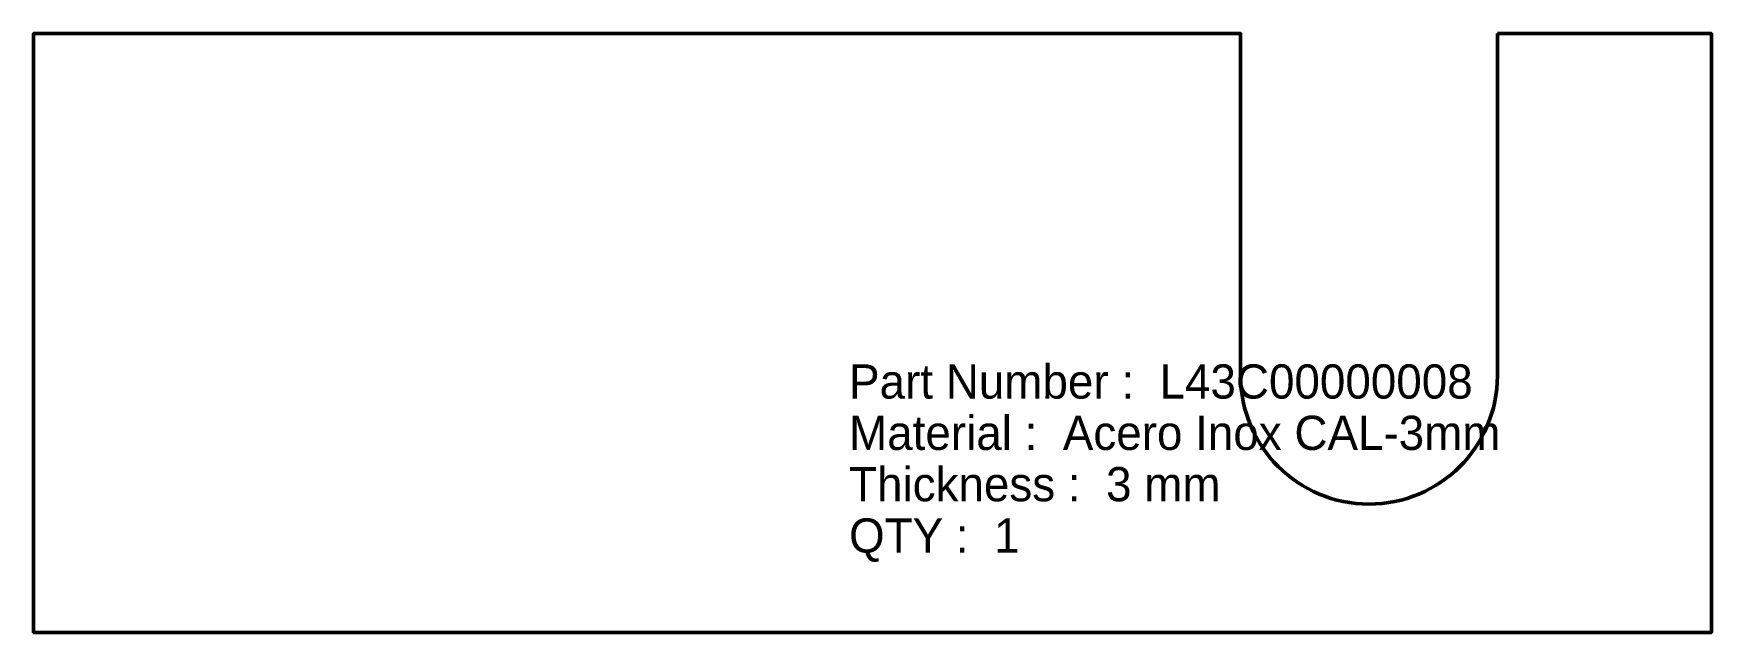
# Model space of a CAD drawing. Header units: millimetres. Extents: x 1.4 to 99.4, y 3.8 to 38.8.
import ezdxf

# ---------------------------------------------------------------- set-up
doc = ezdxf.new("R2010")
doc.units = ezdxf.units.MM
doc.layers.add('IV_OUTER_PROFILE', color=7, linetype='Continuous', lineweight=50)

msp = doc.modelspace()

# ---------------------------------------------------------------- linework, layer by layer
at = {"layer": 'IV_OUTER_PROFILE', "flags": 128}
msp.add_lwpolyline([(86.869, 38.834), (86.869, 18.834, -1), (71.869, 18.834), (71.869, 38.834), (1.369, 38.834), (1.369, 3.834), (99.369, 3.834), (99.369, 38.834), (86.869, 38.834)], format="xyb", close=True, dxfattribs=at)

# ---------------------------------------------------------------- texts
at = {"layer": 'IV_TEXT'}
for s, p in [('Part Number :  L43C00000008', (49, 17.5)), ('Material :  Acero Inox CAL-3mm', (49, 14.5)), ('Thickness :  3 mm', (49, 11.5)), ('QTY :  1', (49, 8.5))]:
    msp.add_text(s, height=2, dxfattribs=at).set_placement(p)

doc.saveas('drawing.dxf')
